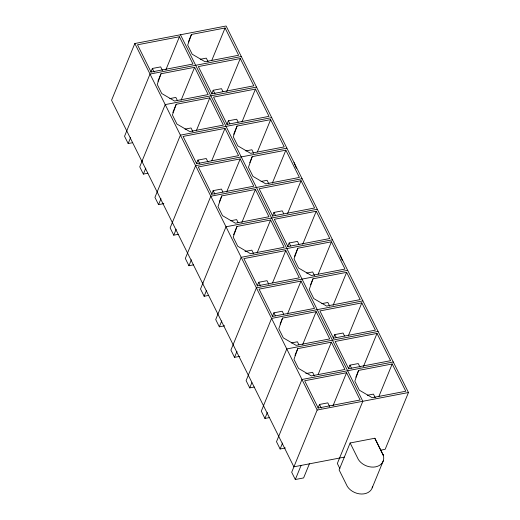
<?xml version="1.0" encoding="UTF-8"?>
<svg xmlns="http://www.w3.org/2000/svg" width="520" height="520" viewBox="0 0 520 520"><rect width="100%" height="100%" fill="white"/><g stroke="black" fill="none" stroke-linecap="round" stroke-linejoin="round"><path stroke-width="0.78" d="M161.005 73.749L157.228 84.428L161.746 93.522L174.571 101.017L208.182 94.569L194.617 67.294L161.005 73.749L157.93 81.237M191.458 34.444L187.681 45.13L192.198 54.216L205.023 61.718L238.635 55.263L225.069 27.995L191.458 34.444L188.383 41.938M176.196 104.286L172.419 114.972L176.943 124.059L189.768 131.56L223.379 125.112L209.814 97.838L176.196 104.286L172.816 112.534M237.042 126.074L233.266 136.754L237.783 145.847L250.608 153.341L284.219 146.894L270.654 119.626L237.042 126.074L233.662 134.316M221.78 195.917L218.004 206.603L222.528 215.69L235.352 223.191L268.964 216.743L255.398 189.469L221.78 195.917L219.323 201.916M252.233 156.618L248.456 167.297L252.98 176.391L265.805 183.885L299.416 177.437L285.851 150.169L252.233 156.618L249.775 162.611M236.977 226.46L233.201 237.146L237.725 246.233L250.542 253.734L284.161 247.286L270.589 220.012L236.977 226.46L233.597 234.708M297.817 248.248L294.041 258.928L298.565 268.021L311.389 275.516L345 269.067L331.435 241.8L297.817 248.248L294.437 256.49M282.562 318.091L278.785 328.776L283.309 337.863L296.127 345.365L329.745 338.91L316.173 311.642L282.562 318.091L280.105 324.09M313.014 278.792L309.238 289.471L313.762 298.565L326.579 306.059L360.197 299.611L346.625 272.344L313.014 278.792L310.557 284.784M297.758 348.634L293.976 359.32L298.5 368.407L311.324 375.908L344.935 369.454L331.37 342.186L297.758 348.634L294.99 355.381M358.599 370.422L354.822 381.101L359.346 390.195L372.164 397.69L405.782 391.241L392.21 363.968L358.599 370.422L355.836 377.163M380.451 450.209L385.171 449.3L408.46 392.522L226.122 26L134.829 43.518L111.54 100.302L293.878 466.817L344.247 457.151M150.826 72.209L152.353 68.477L160.654 66.885L162.461 70.525M132.691 142.681L128.167 143.553L130.611 137.592M165.899 69.725L179.419 36.751L137.508 44.798L151.073 72.066L192.992 64.025L179.419 36.751M141.928 161.388L165.217 104.605L256.516 87.087M142.188 160.862L139.744 166.822L143.358 174.096L147.888 173.225M143.358 174.096L145.808 168.136M181.09 100.269L194.617 67.294M211.855 60.216L225.069 27.995M163.839 203.625L158.555 204.639L160.999 198.679M196.287 130.812L209.814 97.838M211.672 93.99L213.2 90.266L221.494 88.673L222.944 91.578M196.411 163.833L197.938 160.108L206.239 158.516L208.046 162.156M226.739 91.513L240.266 58.539L198.354 66.58L211.919 93.853L253.832 85.806L240.266 58.539M178.275 234.312L173.752 235.183L176.196 229.222M211.79 160.609L225.004 128.381L183.092 136.422L196.658 163.696L238.576 155.656L225.004 128.381M226.863 124.534L228.391 120.809L236.691 119.216L238.141 122.122M211.608 194.376L213.135 190.651L221.436 189.059L222.879 191.971M241.936 122.057L255.463 89.083L213.544 97.123L227.11 124.397L269.029 116.35L255.463 89.083M193.472 264.856L188.942 265.726L191.386 259.766M226.675 191.9L240.201 158.925L198.289 166.966L211.855 194.239L253.767 186.199L240.201 158.925M202.709 283.556L225.999 226.779L317.291 209.261M202.969 283.036L200.519 288.997L204.139 296.27L208.669 295.399M257.439 151.847L270.654 119.626M204.139 296.27L206.583 290.31M241.872 222.443L255.398 189.469M272.324 183.144L285.851 150.169M224.614 325.8L219.336 326.814L221.78 320.853M257.069 252.987L270.589 220.012M272.447 216.164L273.975 212.44L282.276 210.847L283.725 213.753M257.192 286.007L258.719 282.282L267.02 280.69L268.827 284.329M287.521 213.688L301.041 180.713L259.129 188.754L272.695 216.021L314.613 207.981L301.041 180.713M239.811 356.343L234.526 357.357L236.971 351.397M272.571 282.783L285.786 250.556L243.874 258.596L257.439 285.87L299.351 277.829L285.786 250.556M287.644 246.708L289.172 242.983L297.472 241.391L298.916 244.296M248.248 375.407L246.103 380.627L249.724 387.901L254.254 387.029M248.294 375.187L271.583 318.409L362.875 300.892M272.382 316.55L273.91 312.825L282.211 311.233L283.66 314.145M302.718 244.231L316.238 211.256L274.326 219.297L287.892 246.565L329.803 238.524L316.238 211.256M249.724 387.901L251.862 382.681M287.456 314.074L300.983 281.099L259.064 289.139L272.636 316.413L314.548 308.373L300.983 281.099M263.484 405.73L286.774 348.953L378.072 331.435M263.744 405.21L261.3 411.171L264.921 418.444L269.445 417.573M318.221 274.021L331.435 241.8M264.921 418.444L267.365 412.484M302.653 344.617L316.173 311.642M333.106 305.312L346.625 272.344M285.396 447.974L280.111 448.988L282.555 443.027M318.156 374.413L331.37 342.186M333.229 338.338L334.757 334.613L343.057 333.021L344.5 335.926M134.829 43.518L317.168 410.033L291.688 472.257L295.308 479.525L303.608 477.932L309.413 463.781M317.967 408.181L319.495 404.456L327.795 402.863L329.608 406.497M348.303 335.855L361.822 302.881L319.911 310.928L333.476 338.195L375.388 330.155L361.822 302.881M295.308 479.525L301.113 465.374M333.041 405.704L346.567 372.729L304.649 380.77L318.221 408.044L360.132 399.997L346.567 372.729M348.426 368.882L349.954 365.157L358.248 363.565L360.061 367.198M363.493 366.399L377.019 333.424L335.107 341.471L348.673 368.738L390.585 360.698L377.019 333.424M350.135 442.981L358.365 459.524A14.021 10.614 22.3 0 0 375.317 466.901A14.021 10.614 22.3 0 0 383.266 455.228L374.849 438.237L350.135 442.981L339.099 469.892L347.328 486.434A14.021 10.614 22.3 0 0 361.725 494.026A14.021 10.614 22.3 0 0 372.567 486.46M378.996 396.195L392.21 363.968M372.216 487.806L383.253 460.896M200.265 59.286L206.303 58.13L208.111 61.763M241.319 56.544L150.02 74.061L124.547 136.279L128.167 143.553M169.812 98.592L175.851 97.428L177.294 100.341M185.01 129.136L191.042 127.972L192.855 131.612M271.707 117.63L180.414 135.148L154.934 197.366L158.555 204.639M245.85 150.917L251.888 149.76L253.695 153.394M286.904 148.174L195.605 165.691L170.131 227.91L173.752 235.183M261.047 181.461L267.079 180.303L268.892 183.937M302.101 178.718L210.802 196.235L185.328 258.453L188.942 265.726M230.594 220.76L236.626 219.603L238.076 222.514M245.031 251.453L251.823 250.146L253.63 253.786M332.488 239.805L241.189 257.322L215.716 319.54L219.336 326.814M306.631 273.091L312.663 271.934L314.476 275.567M347.685 270.348L256.386 287.865L230.912 350.084L234.526 357.357M321.822 303.635L327.86 302.478L329.667 306.111M291.369 342.934L297.408 341.776L298.857 344.688M305.812 373.62L312.605 372.32L314.411 375.954M393.269 361.978L301.971 379.496L276.497 441.714L280.111 448.988M367.406 395.265L373.445 394.101L375.251 397.741M317.168 410.033L408.46 392.522M213.2 90.266L215.007 93.899M228.391 120.809L229.84 123.715M273.975 212.44L275.425 215.345M289.172 242.983L290.622 245.889M334.757 334.613L336.206 337.519M349.954 365.157L351.397 368.062M180.472 34.755L362.81 401.278L337.337 463.496L339.872 468.585M374.816 438.243L383.266 455.228L382.59 453.798M152.353 68.477L154.16 72.118M197.938 160.108L199.745 163.748M213.135 190.651L214.942 194.292M258.719 282.282L260.526 285.922M273.91 312.825L275.36 315.738M319.495 404.456L321.308 408.09M340.178 255.255L342.193 260.273M294.047 162.532L296.355 168.272"/></g></svg>
